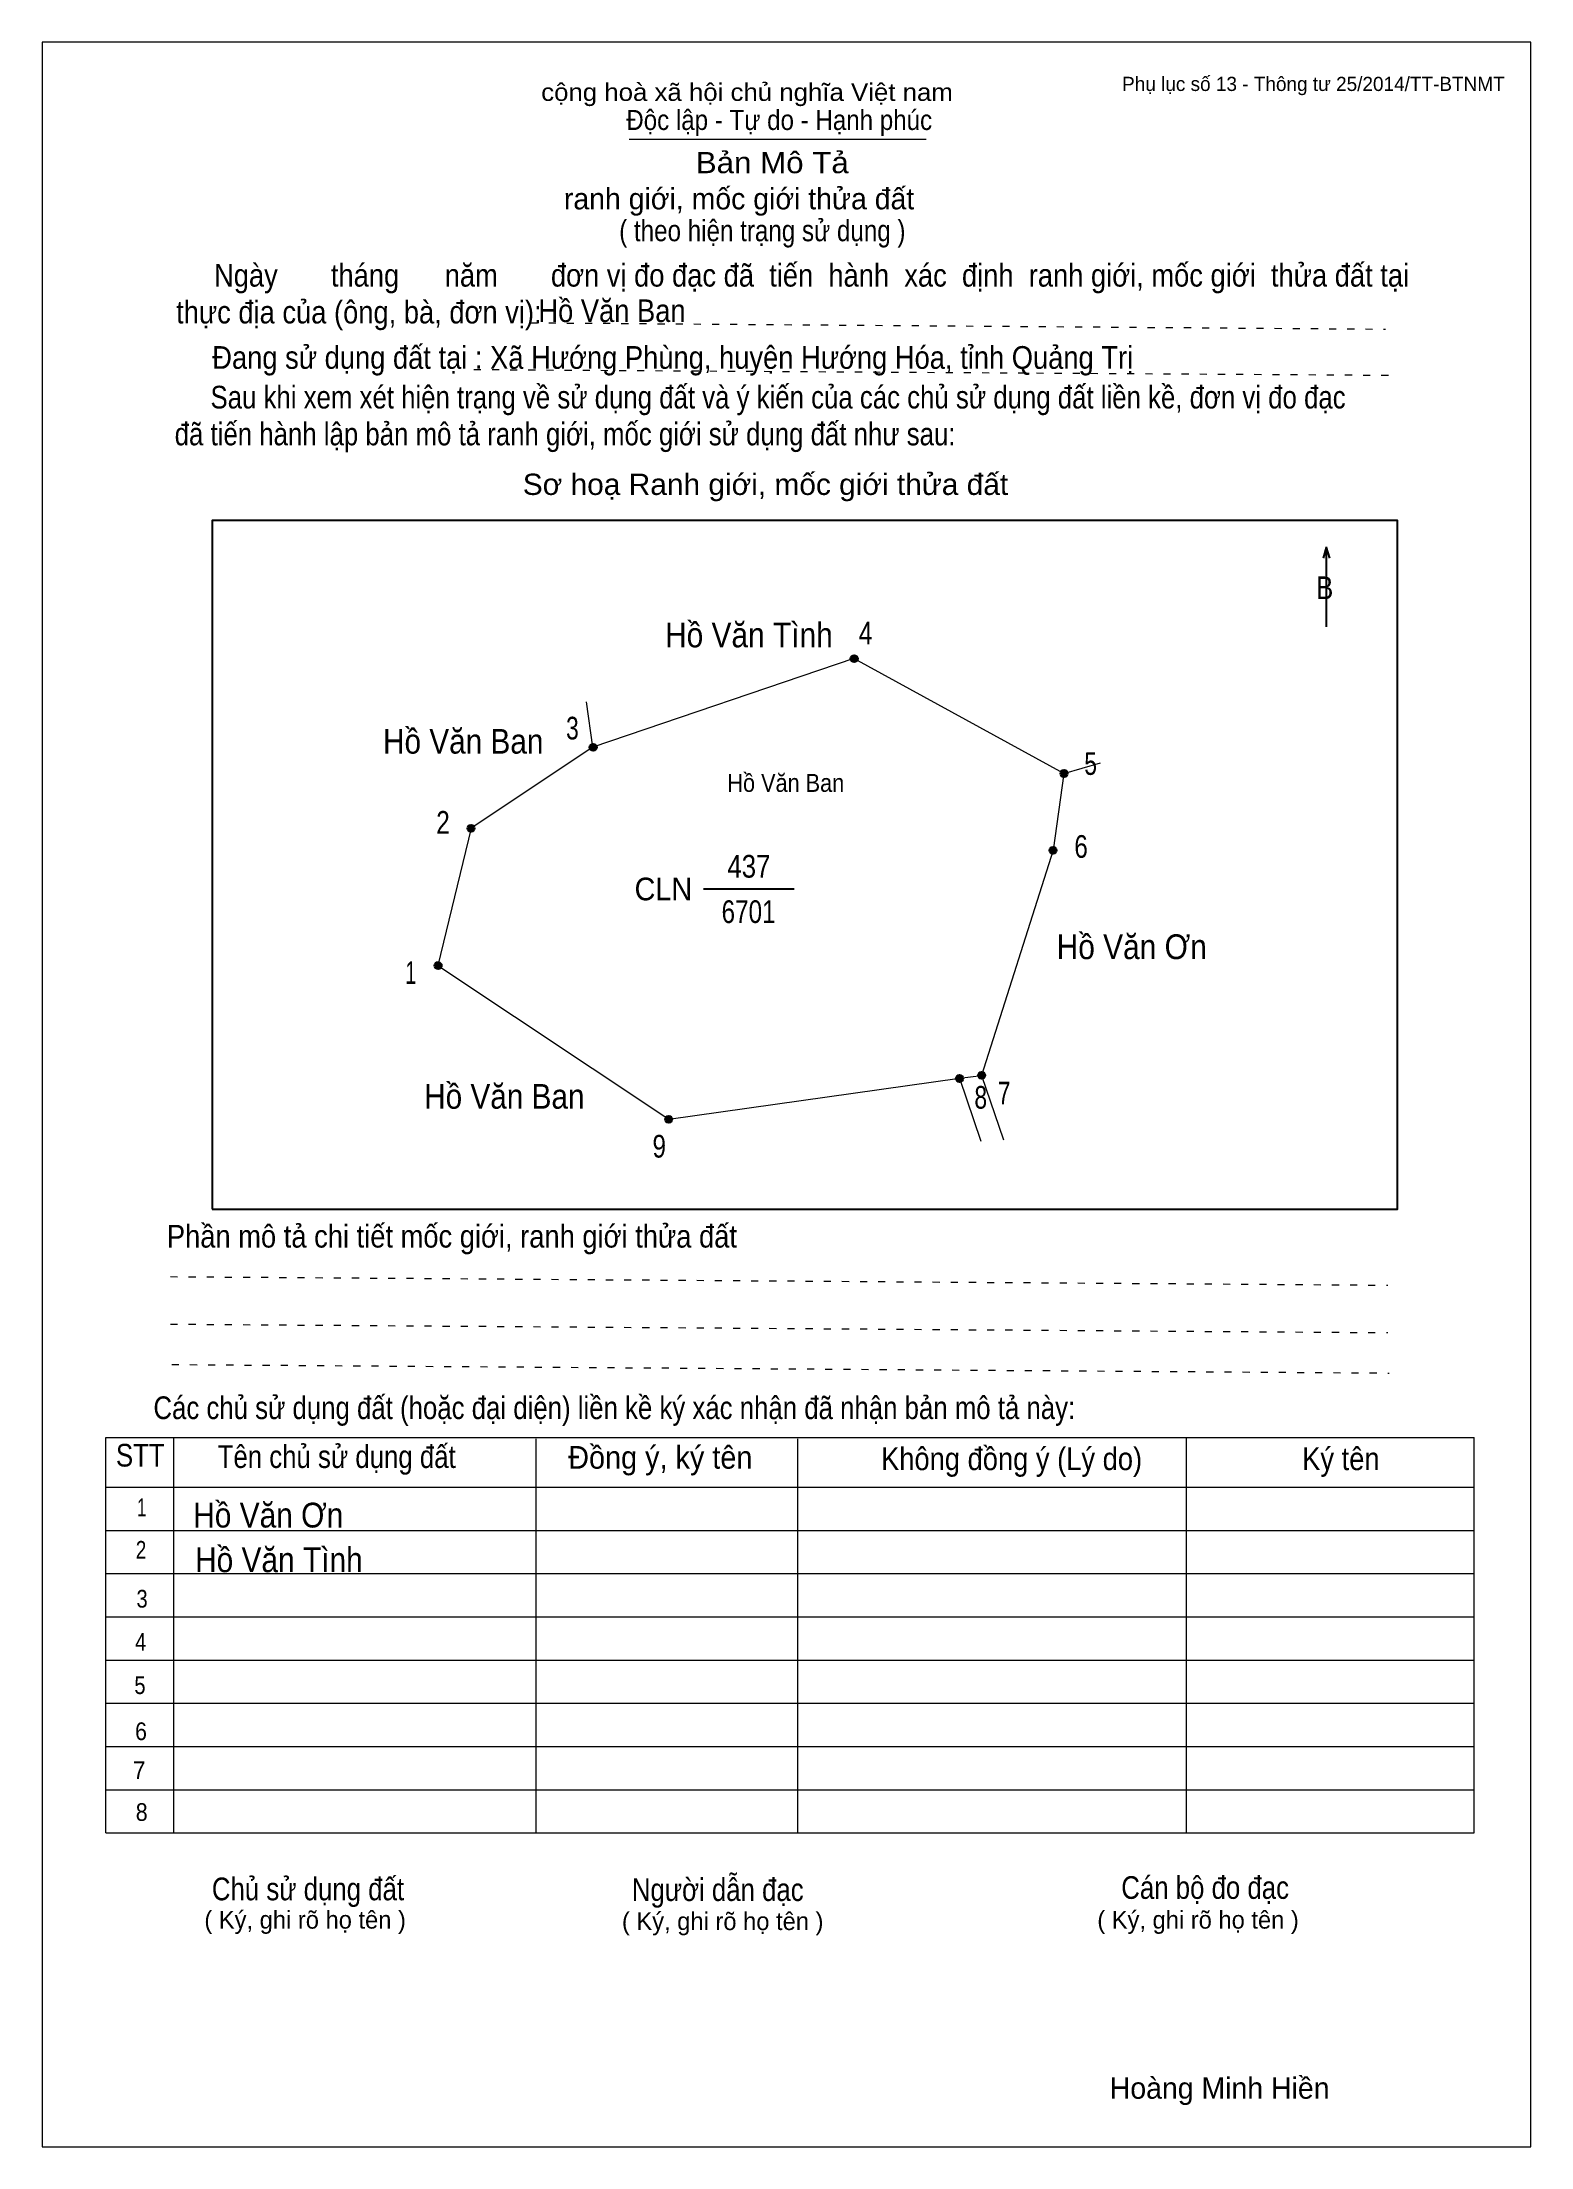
# Model space of a CAD drawing. Header units: centimetres. Extents: x 0 to 21, y 0 to 29.7.
import ezdxf
from ezdxf.enums import TextEntityAlignment as Align

# ---------------------------------------------------------------- set-up
doc = ezdxf.new("R2010")
doc.units = ezdxf.units.CM
doc.header["$LTSCALE"] = 0.13
doc.linetypes.add('DOTTED', pattern=[1.5, 0.3, -1.2])
for name, color, linetype, lineweight in [('1', 7, 'Continuous', 13), ('32', 7, 'Continuous', 25), ('33', 7, 'Continuous', 25), ('61', 7, 'Continuous', 13), ('62', 7, 'Continuous', 13)]:
    doc.layers.add(name, color=color, linetype=linetype, lineweight=lineweight)
for name, color, linetype in [('34', 7, 'Continuous'), ('45', 7, 'Continuous'), ('63', 7, 'Continuous')]:
    doc.layers.add(name, color=color, linetype=linetype)

msp = doc.modelspace()

# ---------------------------------------------------------------- hatches: boundary and pattern name
at = {"layer": '32'}
for points in [[(11.5044, 21.0004, 1), (11.4044, 21.0004, 1)], [(7.8227, 19.7481, 1), (7.7227, 19.7481, 1)], [(14.4644, 19.3795, 1), (14.3644, 19.3795, 1)], [(6.1003, 18.605, 1), (6.0003, 18.605, 1)], [(14.3095, 18.2952, 1), (14.2095, 18.2952, 1)], [(5.6356, 16.6689, 1), (5.5356, 16.6689, 1)], [(13.3027, 15.12, 1), (13.2027, 15.12, 1)], [(12.9906, 15.0758, 1), (12.8906, 15.0758, 1)], [(8.8883, 14.5004, 1), (8.7883, 14.5004, 1)]]:
    msp.add_hatch(color=256, dxfattribs=at).paths.add_polyline_path(points)

# ---------------------------------------------------------------- linework, layer by layer
at = {"layer": '1'}
msp.add_lwpolyline([(21, 0), (21, 29.7), (0, 29.7), (0, 0)], close=True, dxfattribs=at)
at = {"layer": '32'}
for centre in [(11.4544, 21.0004), (7.7727, 19.7481), (14.4144, 19.3795), (6.0503, 18.605), (14.2595, 18.2952), (5.5856, 16.6689), (13.2527, 15.12), (12.9406, 15.0758), (8.8383, 14.5004)]:
    msp.add_circle(centre, 0.05, dxfattribs=at)
at = {"layer": '33'}
msp.add_line((9.33, 17.75), (10.61, 17.75), dxfattribs=at)
at = {"layer": '61'}
for p, q in [((7.77, 19.75), (7.68, 20.39)), ((14.41, 19.38), (14.93, 19.53)), ((12.94, 15.08), (13.25, 15.12)), ((12.94, 15.08), (13.24, 14.19)), ((13.25, 15.12), (13.56, 14.21))]:
    msp.add_line(p, q, dxfattribs=at)
for points in [[(14.41, 19.38), (11.45, 21), (7.77, 19.75)], [(7.77, 19.75), (6.05, 18.61), (5.58, 16.67), (8.84, 14.5), (12.94, 15.08)], [(14.41, 19.38), (14.26, 18.3), (13.25, 15.12)]]:
    msp.add_lwpolyline(points, dxfattribs=at)
at = {"layer": '62'}
for p, q in [((8.28, 28.33), (12.47, 28.33)), ((0.9, 10.01), (20.2, 10.01)), ((0.9, 4.43), (0.9, 10.01)), ((1.86, 4.43), (1.86, 10.01)), ((6.97, 4.43), (6.97, 9.99)), ((10.66, 4.43), (10.66, 9.99)), ((16.14, 4.43), (16.14, 10.01)), ((20.2, 4.43), (20.2, 10.01)), ((0.9, 9.31), (20.2, 9.31)), ((0.9, 8.7), (20.2, 8.7)), ((0.9, 8.09), (20.2, 8.09)), ((0.9, 7.48), (20.2, 7.48)), ((0.9, 6.87), (20.2, 6.87)), ((0.9, 6.26), (20.2, 6.26)), ((0.9, 5.65), (20.2, 5.65)), ((0.9, 5.04), (20.2, 5.04)), ((0.9, 4.43), (20.2, 4.43))]:
    msp.add_line(p, q, dxfattribs=at)
at = {"layer": '62', "linetype": 'DOTTED'}
for p, q in [((6.89, 25.74), (18.95, 25.65)), ((6.09, 25.08), (19.04, 25)), ((1.81, 12.28), (18.98, 12.16)), ((1.81, 11.61), (18.98, 11.49)), ((1.83, 11.04), (19, 10.92))]:
    msp.add_line(p, q, dxfattribs=at)
at = {"layer": '62', "lineweight": 25}
for p, q in [((18.11, 22.58), (18.11, 21.45)), ((18.11, 22.57), (18.07, 22.42)), ((18.11, 22.57), (18.16, 22.42))]:
    msp.add_line(p, q, dxfattribs=at)
msp.add_lwpolyline([(2.4, 13.23), (19.12, 13.23), (19.12, 22.95), (2.4, 22.95)], close=True, dxfattribs=at)

# ---------------------------------------------------------------- texts
at = {"layer": '32'}
for s, width, p in [('4', 0.8, (11.615, 21.2)), ('3', 0.75, (7.48, 19.86)), ('5', 0.75, (14.79, 19.36)), ('2', 0.8, (5.655, 18.53)), ('6', 0.8, (14.655, 18.19)), ('1', 0.65, (5.2, 16.41)), ('8', 0.75, (13.24, 14.65)), ('7', 0.75, (13.57, 14.71)), ('9', 0.8, (8.705, 13.96))]:
    msp.add_text(s, height=0.32, dxfattribs=dict(at, width=width)).set_placement(p, align=Align.CENTER)
at = {"layer": '33'}
for s, width, p in [('437', 0.85, (9.97, 17.91)), ('6701', 0.8, (9.965, 17.27))]:
    msp.add_text(s, height=0.32, dxfattribs=dict(at, width=width)).set_placement(p, align=Align.CENTER)
at = {"layer": '33', "width": 0.95}
msp.add_text('CLN', height=0.32, dxfattribs=at).set_placement((9.17, 17.59), align=Align.RIGHT)
at = {"layer": '34', "width": 0.9}
msp.add_text('Hồ Văn Ban', height=0.32, dxfattribs=at).set_placement((7, 25.75))
at = {"layer": '45', "width": 0.9}
for s, height, p in [('Hồ Văn Tình', 0.35, (9.97, 21.16)), ('Hồ Văn Ban', 0.3485, (5.94, 19.66)), ('Hồ Văn Ban', 0.254, (10.49, 19.12)), ('Hồ Văn Ơn', 0.35, (15.37, 16.76)), ('Hồ Văn Ban', 0.3485, (6.52, 14.65)), ('Hồ Văn Ơn', 0.35, (3.19, 8.74)), ('Hồ Văn Tình', 0.35, (3.34, 8.11))]:
    msp.add_text(s, height=height, dxfattribs=at).set_placement(p, align=Align.CENTER)
at = {"layer": '62'}
for s, height, width, p in [('cộng hoà xã hội chủ nghĩa Việt nam', 0.2474, 1.1, (7.04, 28.87)), ('Độc lập - Tự do - Hạnh phúc', 0.2828, 0.9, (8.24, 28.46)), ('Bản Mô Tả', 0.3, 1.1, (9.22, 27.85)), ('( theo hiện trạng sử dụng )', 0.3, 0.85, (8.14, 26.89)), ('     Ngày       tháng      năm       đơn vị đo đạc đã  tiến  hành  xác  định  ranh giới, mốc giới  thửa đất tại ', 0.32, 0.9, (1.89, 26.25)), ('thực địa của (ông, bà, đơn vị): ', 0.32, 0.9, (1.89, 25.73)), ('Đang sử dụng đất tại : Xã Hướng Phùng, huyện Hướng Hóa, tỉnh Quảng Trị', 0.32, 0.9, (2.4, 25.09)), ('     Sau khi xem xét hiện trạng về sử dụng đất và ý kiến của các chủ sử dụng đất liền kề, đơn vị đo đạc ', 0.32, 0.85, (1.87, 24.53)), ('đã tiến hành lập bản mô tả ranh giới, mốc giới sử dụng đất như sau:', 0.32, 0.85, (1.87, 24.01)), ('Sơ hoạ Ranh giới, mốc giới thửa đất', 0.3, 1.05, (6.78, 23.31)), ('B', 0.32, 0.85, (17.97, 21.84)), ('Phần mô tả chi tiết mốc giới, ranh giới thửa đất ', 0.32, 0.9, (1.76, 12.69)), ('Các chủ sử dụng đất (hoặc đại diện) liền kề ký xác nhận đã nhận bản mô tả này:', 0.32, 0.85, (1.57, 10.27))]:
    msp.add_text(s, height=height, dxfattribs=dict(at, width=width)).set_placement(p)
msp.add_text('ranh giới, mốc giới thửa đất', height=0.3, dxfattribs=at).set_placement((7.36, 27.34))
for s, height, width, p in [('STT', 0.32, 0.85, (1.385, 9.6)), ('Tên chủ sử dụng đất', 0.32, 0.85, (4.155, 9.58)), ('Đồng ý, ký tên', 0.32, 0.95, (8.72, 9.57)), ('Không đồng ý (Lý do)', 0.32, 0.9, (13.675, 9.55)), ('Ký tên', 0.32, 0.9, (18.32, 9.55)), ('1', 0.25, 0.7, (1.405, 8.9)), ('2', 0.25, 0.8, (1.395, 8.3)), ('3', 0.25, 0.85, (1.41, 7.61)), ('4', 0.25, 0.85, (1.39, 7)), ('5', 0.25, 0.85, (1.38, 6.39)), ('6', 0.25, 0.9, (1.395, 5.74)), ('7', 0.25, 0.95, (1.37, 5.19)), ('8', 0.25, 0.9, (1.405, 4.6)), ('Người dẫn đạc', 0.32, 0.85, (9.53, 3.47)), ('Chủ sử dụng đất', 0.32, 0.85, (3.75, 3.48)), ('Cán bộ đo đạc', 0.32, 0.85, (16.405, 3.5))]:
    msp.add_text(s, height=height, dxfattribs=dict(at, width=width)).set_placement(p, align=Align.CENTER)
for p in [(3.71, 3.08), (9.6, 3.06), (16.305, 3.08)]:
    msp.add_text('( Ký, ghi rõ họ tên )', height=0.25, dxfattribs=at).set_placement(p, align=Align.CENTER)
at = {"layer": '63'}
msp.add_text('Phụ lục số 13 - Thông tư 25/2014/TT-BTNMT', height=0.2, dxfattribs=at).set_placement((20.63, 29.01), align=Align.RIGHT)
msp.add_text('Hoàng Minh Hiền', height=0.3, dxfattribs=at).set_placement((16.61, 0.68), align=Align.CENTER)

doc.saveas('drawing.dxf')
